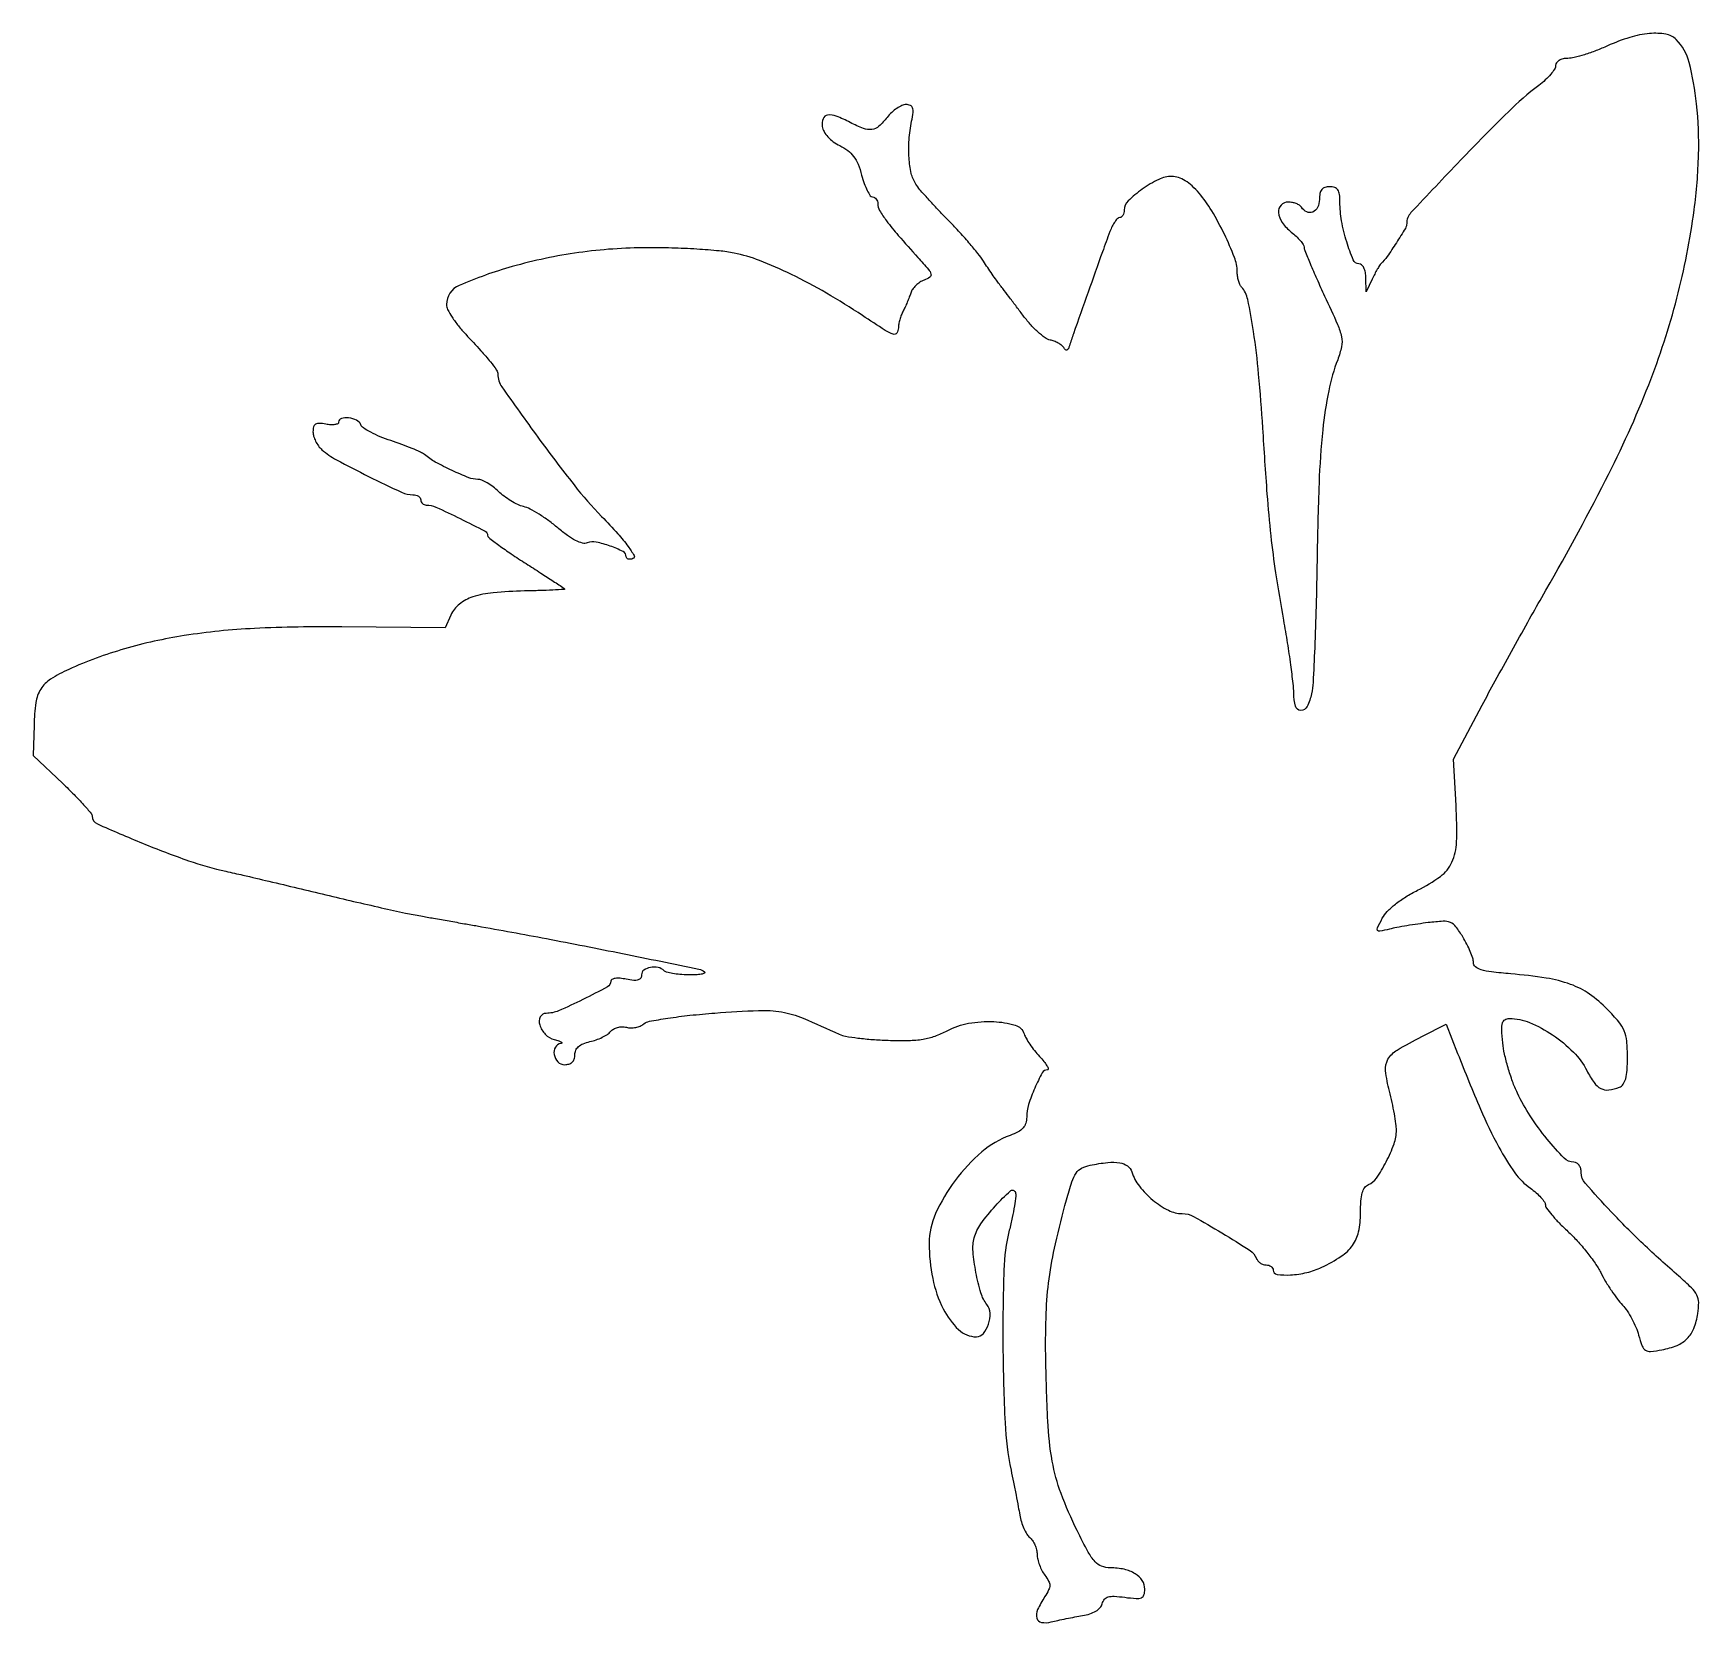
# Model space of a CAD drawing. Extents: x 1 to 325, y 0 to 310.
import ezdxf

# ---------------------------------------------------------------- set-up
doc = ezdxf.new("R2010")
doc.units = 0

msp = doc.modelspace()

# ---------------------------------------------------------------- linework, layer by layer
msp.add_lwpolyline([(307.121757, 307.442394, -0.01489), (304.88871, 306.507476, -0.015358), (302.626669, 305.717453, -0.015252), (300.629478, 305.154394, -0.061149), (299.371757, 305, 0.053322), (298.442426, 304.900609, 0.078735), (297.679258, 304.6044, 0.101043), (297.178775, 304.157606, 0.161537), (297, 303.618689, -0.145175), (296.795017, 302.927585, -0.03102), (296.040283, 301.911126, -0.029981), (294.983592, 300.800808, -0.024653), (293.732877, 299.745422, 0.031488), (287.742982, 294.549269, 0.007502), (278.474872, 285.148246, 0.002662), (268.837002, 274.966246, 0.190409), (268, 272.848028, -0.136564), (267.734647, 271.894611, -0.006716), (265.992637, 269.093255, -0.01078), (264.191881, 266.411429, -0.049901), (262.97233, 265, 0.065877), (262.702856, 264.667278, 0.009528), (262.260485, 263.9125, 0.010661), (261.770766, 262.993832, 0.008941), (261.29001, 262), (260.135361, 259.5), (260.06768, 262.25, 0.043403), (259.948146, 263.318978, 0.065404), (259.645904, 264.205034, 0.08638), (259.213625, 264.795818, 0.194077), (258.707405, 265, -0.302665), (257.590018, 265.744599, -0.023976), (256.316017, 269.264731, -0.030504), (255.32703, 273.335671, -0.044362), (255, 277.014351, 0.031007), (254.907405, 278.506051, 0.117088), (254.582532, 279.376794, 0.165782), (253.974378, 279.841041, 0.081034), (253, 280, 0.07578), (252.064742, 279.857434, 0.149477), (251.45, 279.4375, 0.124434), (251.106468, 278.682766, 0.044917), (251, 277.5, -0.111435), (250.655154, 275.97192, -0.182485), (249.710286, 275.063217, -0.214731), (248.524371, 275.08474, -0.145013), (247.5, 276, 0.111412), (247.123976, 276.383556, 0.050262), (246.49335, 276.70625, 0.046318), (245.729296, 276.925923, 0.046881), (244.940983, 277, 0.204468), (243.527785, 276.396878, 0.218318), (243.03657, 274.98198, 0.129189), (243.757609, 273.023069, 0.073792), (245.5, 271.17866, -0.022088), (246.457152, 270.354818, -0.027574), (247.265625, 269.505571, -0.027767), (247.848435, 268.739168, -0.149764), (248, 268.244505, 0.096842), (248.129679, 267.581245, 0.003098), (249.180225, 265.042564, 0.005881), (250.478343, 262.058441, 0.004037), (252.017787, 258.703116, -0.005475), (254.525153, 253.196392, -0.053513), (255.302534, 250.764552, -0.101638), (255.302338, 248.837816, -0.041567), (254.56102, 246.314691, 0.043091), (252.806635, 240.275687, 0.023531), (251.656467, 232.642051, 0.016297), (250.930453, 222.272811, 0.005526), (250.533421, 207.156182, -0.002737), (250.349024, 198.241054, -0.003723), (250.078751, 190.200566, -0.002484), (249.768395, 183.460686, -0.041742), (249.469438, 181.25, -0.059845), (248.594092, 178.754811, -0.291753), (247.373122, 178.012761, -0.332801), (246.33162, 178.828087, -0.066113), (246, 181.325108, 0.02879), (245.889323, 183.24564, 0.004902), (245.432559, 186.882653, 0.005336), (244.807833, 191.148647, 0.004732), (244.068286, 195.575108, -0.005413), (242.544987, 204.769617, -0.011152), (241.592184, 211.998218, -0.009058), (240.851653, 220.146297, -0.002489), (239.982169, 233, 0.007339), (239.170546, 243.486554, 0.014447), (238.162915, 251.786324, 0.013576), (237.042905, 258.053011, 0.131005), (235.841755, 260.45, -0.078959), (235.517661, 260.958461, -0.03334), (235.244396, 261.723125, -0.03194), (235.055997, 262.595438, -0.036037), (234.990231, 263.45, 0.091963), (234.459734, 266.235816, 0.020046), (232.495621, 270.734269, 0.021869), (230.02087, 275.313247, 0.040515), (227.566276, 278.75, 0.032295), (226.223668, 280.14641, 0.047862), (224.867713, 281.166174, 0.055938), (223.533592, 281.790036, 0.081593), (222.255497, 282, 0.113543), (219.716019, 281.415788, 0.040947), (216.506904, 279.51787, 0.038799), (213.751706, 277.22769, 0.202644), (213, 275.449109, -0.058724), (212.934684, 274.894897, -0.07777), (212.741888, 274.425676, -0.096357), (212.456483, 274.111343, -0.161757), (212.12132, 274, 0.204185), (211.715544, 273.827084, 0.038752), (211.194029, 273.192187, 0.035736), (210.662577, 272.303088, 0.026114), (210.198474, 271.25, 0.004957), (208.747014, 267.310063, 0.000766), (205.958186, 259.464211, 0.000481), (203.101456, 251.363395, 0.011042), (202.337929, 249.028025, -0.041578), (202.100734, 248.428973, -0.202895), (201.830162, 248.196258, -0.269036), (201.530488, 248.261907, -0.067054), (201.196205, 248.662343, 0.085824), (200.790325, 249.113221, 0.039548), (200.130932, 249.552423, 0.037646), (199.345967, 249.915544, 0.042683), (198.547392, 250.138886, -0.113702), (197.581118, 250.563262, -0.025269), (196.180723, 251.720908, -0.025), (194.663113, 253.256542, -0.021839), (193.232604, 255.004568, 0.000809), (191.858475, 256.83567, 0.000868), (190.509908, 258.620209, 0.000821), (189.346108, 260.149482, 0.004104), (188.685212, 261.000398, -0.01184), (188.099724, 261.778791, -0.003981), (187.281666, 262.941187, -0.003958), (186.396765, 264.241957, -0.004521), (185.571522, 265.500398, 0.026499), (184.499759, 266.987896, 0.008429), (182.751887, 269.087617, 0.008387), (180.722058, 271.365689, 0.009249), (178.680837, 273.5, -0.006127), (176.684932, 275.561017, -0.006614), (174.791106, 277.619067, -0.006278), (173.213129, 279.425196, -0.031376), (172.407404, 280.501079, -0.089926), (171.521738, 282.59183, -0.038623), (171.084883, 285.602074, -0.035039), (171.095884, 289.106151, -0.03035), (171.586615, 292.75, 0.018515), (171.86016, 294.472162, 0.110724), (171.769966, 295.370603, 0.217561), (171.338734, 295.834381, 0.098643), (170.507419, 296, 0.107949), (169.709449, 295.825689, 0.041483), (168.715307, 295.265625, 0.038641), (167.700827, 294.456589, 0.038476), (166.82134, 293.5, -0.043626), (165.212873, 291.786234, -0.149205), (163.841369, 291.151145, -0.127166), (162.215297, 291.339857, -0.028061), (159.635693, 292.506161, 0.027539), (156.916277, 293.739098, 0.127772), (155.217566, 293.937783, 0.274195), (154.346543, 293.243492, 0.126588), (154.180449, 291.75, 0.093085), (154.524792, 290.733812, 0.057141), (155.268293, 289.706563, 0.051309), (156.326456, 288.764152, 0.043919), (157.609115, 288, -0.050177), (159.157773, 287.050977, -0.071288), (160.289988, 285.902828, -0.063102), (161.144681, 284.374984, -0.030656), (161.855277, 282.25, 0.02067), (162.363865, 280.621761, 0.030646), (162.953193, 279.248438, 0.030983), (163.540222, 278.243272, 0.250094), (163.996162, 278, -0.132663), (164.378972, 277.896611, -0.100549), (164.705122, 277.605907, -0.087753), (164.92455, 277.17105, -0.073195), (165, 276.658406, 0.134985), (165.353593, 275.372522, 0.026411), (166.700575, 273.358614, 0.018427), (168.991237, 270.521109, 0.005067), (172.803249, 266.228323, -0.006378), (174.876309, 263.88144, -0.110287), (175.355603, 262.985193, -0.321973), (175.135033, 262.383902, -0.060552), (174.031083, 261.815795, 0.058261), (173.196259, 261.390994, 0.045522), (172.403515, 260.752455, 0.04681), (171.767259, 260.009501, 0.078555), (171.404836, 259.274025, -0.015564), (171.127247, 258.469344, -0.008788), (170.743504, 257.511043, -0.008765), (170.32208, 256.557105, -0.014211), (169.927002, 255.763569, 0.030566), (169.572002, 254.987974, 0.022575), (169.272307, 254.092603, 0.022973), (169.065653, 253.21756, 0.046528), (169, 252.513569, -0.148894), (168.693665, 251.507671, -0.339884), (167.986041, 251.269794, -0.06035), (166.424145, 252.027222, -0.003556), (162.005883, 254.916844, 0.015087), (154.990341, 259.277539, 0.018382), (148.164537, 262.911347, 0.020197), (141.982732, 265.613264, 0.04351), (137, 267.071472, 0.025918), (134.128245, 267.493498, 0.007987), (129.764725, 267.835046, 0.007967), (124.86343, 268.061678, 0.008664), (120.09268, 268.12344, 0.033559), (106.754361, 267.168448, 0.034461), (93.784276, 264.438335, 0.032125), (83.471164, 260.783391, 0.300042), (81, 257.036088, 0.120066), (81.229567, 256.093868, 0.024275), (82.101563, 254.593661, 0.024329), (83.314432, 252.907998, 0.020668), (84.75, 251.250217, -0.004594), (87.697477, 248.059738, -0.014953), (89.566213, 245.871196, -0.017682), (90.74169, 244.297258, -0.152699), (91, 243.471165, 0.154929), (91.786451, 240.993981, 0.003866), (98.78006, 231.250575, 0.008987), (105.843986, 221.924874, 0.025335), (111.215535, 215.761957, -0.008347), (114.348646, 212.404609, -0.023527), (116.384355, 209.92359, -0.030169), (117.532032, 208.170941, -0.45978), (117.317142, 207.568204, -0.0557), (116.812784, 207.436665, -0.099775), (116.38691, 207.460134, -0.147006), (116.107575, 207.629811, -0.185332), (116, 207.910064, 0.279896), (115.38236, 208.926964, 0.034111), (112.885683, 210.014924, 0.037256), (110.16859, 210.761869, 0.140975), (108.429787, 210.61143, -0.161203), (107.493439, 210.567624, -0.049548), (106.158346, 211.088412, -0.038767), (104.539036, 212.077733, -0.020507), (102.688645, 213.534513, 0.019184), (100.920069, 214.934475, 0.018427), (99.026043, 216.214653, 0.018718), (97.27446, 217.217746, 0.061125), (96.026818, 217.688156, -0.05065), (94.88755, 218.090736, -0.025454), (93.541259, 218.811918, -0.024983), (92.212267, 219.706833, -0.033732), (91.113636, 220.651193, 0.031195), (90.078575, 221.550072, 0.031498), (88.942935, 222.310038, 0.033172), (87.873195, 222.840648, 0.098854), (87.075078, 223, -0.09477), (85.34249, 223.331369, -0.014284), (82.080848, 224.735485, -0.016819), (78.829417, 226.381848, -0.046356), (76.704247, 227.820193, 0.063388), (75.935392, 228.303333, 0.009825), (74.28618, 229.029515, 0.010817), (72.294999, 229.809831, 0.009222), (70.163601, 230.54803, -0.018622), (68.082068, 231.313069, -0.024186), (66.241846, 232.174497, -0.023077), (64.813318, 233.015957, -0.15777), (64.306612, 233.643364, 0.191589), (63.495315, 234.523012, 0.083367), (61.941357, 234.971303, 0.101494), (60.527686, 234.846881, 0.331588), (60, 234.138672, -0.285831), (59.816555, 233.843992, -0.076393), (59.265625, 233.670744, -0.053628), (58.458177, 233.634359, -0.031701), (57.5, 233.755249, 0.032901), (56.226073, 233.912872, 0.149328), (55.507711, 233.737731, 0.197268), (55.123045, 233.227137, 0.064118), (55, 232.271565, 0.073223), (55.127171, 231.407838, 0.042688), (55.514063, 230.43266, 0.041657), (56.080244, 229.501443, 0.054636), (56.75, 228.766036, 0.057641), (59.569953, 226.804474, 0.008333), (65.806857, 223.589525, 0.005928), (72.269906, 220.487988, 0.109326), (74.475036, 220, -0.063741), (75.058076, 219.92537, -0.081628), (75.552042, 219.70625, -0.098528), (75.882544, 219.381363, -0.150507), (76, 219, 0.105349), (76.081294, 218.618447, 0.099218), (76.311941, 218.29375, 0.09634), (76.656555, 218.076113, 0.093067), (77.061925, 218, -0.10676), (78.959289, 217.590204, -0.008363), (83.663178, 215.363308, -0.004765), (88.507021, 212.91247, -0.280221), (89, 212.101916, 0.233572), (89.217017, 211.6627, 0.004969), (91.203125, 210.174596, 0.010408), (93.625403, 208.473412, 0.006697), (96.5, 206.598009, -0.001861), (99.375527, 204.761401, -0.003045), (101.796875, 203.181217, -0.000442), (103.930631, 201.767403, -0.251281), (104, 201.638088, -0.399402), (103.917293, 201.551065, -0.000701), (101.706318, 201.441681, -0.004173), (99.185775, 201.341602, -0.002505), (96.19172, 201.262757, 0.017611), (90.098815, 200.917919, 0.056098), (86.112662, 200.093964, 0.089166), (83.505106, 198.690462, 0.118458), (81.852635, 196.575913), (80.729851, 194.111671), (60.614925, 194.29115, 0.014152), (43.594615, 193.961256, 0.026772), (29.946688, 192.575164, 0.031884), (18.290181, 189.986991, 0.03515), (7.443795, 185.996874, 0.036432), (3.903353, 184.082847, 0.111584), (1.996114, 182.155304, 0.10441), (1.033946, 179.517703, 0.029693), (0.673082, 175.145754), (0.537005, 169.226382), (6.268502, 163.763124, -0.007588), (8.465426, 161.604447, -0.011227), (10.31936, 159.640343, -0.006605), (11.802608, 157.952227, -0.175875), (12.010171, 157.399933, 0.294164), (13.009938, 155.885521, 0.005976), (21.808881, 152.132508, 0.014157), (30.786559, 148.723498, 0.029144), (38.014199, 146.673925, -0.00248), (41.37082, 145.912709, -0.000768), (46.413546, 144.734621, -0.000768), (52.047205, 143.400211, -0.000845), (57.5, 142.090047, 0.002276), (62.880469, 140.813531, 0.002245), (68.296875, 139.580105, 0.002204), (73.050646, 138.541974, 0.008622), (76, 137.964492, 0.000204), (78.50377, 137.519993, 0.00012), (81.5, 136.990069, 0.00012), (84.496244, 136.461623, 0.000204), (87, 136.021711, -0.003706), (100.477654, 133.55624, -0.002772), (115.293016, 130.647192, -0.000441), (130.172408, 127.626128, -0.134991), (131.254471, 127.07708, -0.524156), (131.220762, 126.824528, -0.073107), (130.622253, 126.621807, -0.035643), (129.514419, 126.500155, -0.015801), (128.042769, 126.490564, -0.015986), (126.472461, 126.580252, -0.020384), (125.034576, 126.767924, -0.018776), (123.866677, 127.014528, -0.135764), (123.371631, 127.295035, 0.144152), (122.21716, 127.924329, 0.097076), (120.706386, 127.953325, 0.112958), (119.462649, 127.428483, 0.241147), (119, 126.525, -0.135864), (118.819078, 125.871473, -0.188913), (118.34322, 125.504273, -0.097725), (117.465847, 125.426012, -0.022886), (116, 125.65, 0.027918), (114.802996, 125.820607, 0.055282), (113.845279, 125.79695, 0.085603), (113.217101, 125.598538, 0.280549), (113, 125.24207, -0.275795), (112.353904, 124.159832, -0.008579), (107.574471, 121.688484, -0.013761), (102.831338, 119.498577, -0.101603), (100.403114, 119, 0.286135), (99.277117, 118.298166, 0.192052), (99.157644, 116.740698, 0.118743), (100.244172, 114.925229, 0.132093), (102, 113.890675, -0.014537), (102.888863, 113.616831, -0.059133), (103.398438, 113.373153, -0.412127), (103.435198, 113.212376, -0.237882), (103.25, 113.09968, 0.253518), (102.204046, 112.420147, 0.171403), (101.974474, 110.984507, 0.146066), (102.701786, 109.556309, 0.205234), (104, 109, 0.071959), (104.860225, 109.124447, 0.12002), (105.489657, 109.490068, 0.123449), (105.869247, 110.095516, 0.07875), (106, 110.920545, -0.104047), (106.187151, 111.810165, -0.109768), (106.715315, 112.529471, -0.085222), (107.621257, 113.083347, -0.04065), (108.930902, 113.484824, 0.031342), (110.134084, 113.829327, 0.02844), (111.325699, 114.330879, 0.029574), (112.340086, 114.904142, 0.076286), (112.96767, 115.461044, -0.093314), (113.536678, 115.932568, -0.061564), (114.326951, 116.250893, -0.059263), (115.206962, 116.376309, -0.069852), (116.042094, 116.278741, 0.064229), (116.900152, 116.168744, 0.048149), (117.849206, 116.261099, 0.048971), (118.741881, 116.528548, 0.076088), (119.429606, 116.941578, -0.128292), (120.50959, 117.446764, -0.007658), (124.087452, 118.04999, -0.011101), (128.422866, 118.614638, -0.00794), (133.293533, 119.061207, -0.008998), (141.796724, 119.551133, -0.052207), (146.275402, 119.260678, -0.056335), (150.452122, 118.052257, -0.011485), (157.5, 114.928904, 0.067707), (158.709403, 114.548271, 0.011393), (161.115625, 114.192182, 0.012284), (163.98194, 113.90584, 0.010636), (167, 113.743523, 0.012818), (171.010326, 113.716157, 0.035693), (173.813262, 113.969573, 0.045548), (176.138988, 114.569761, 0.035149), (178.538209, 115.623558, -0.076268), (182.689524, 117.054234, -0.055596), (187.566299, 117.389138, -0.059932), (191.741051, 116.70585, -0.250424), (193.504145, 114.98694, 0.054486), (193.881938, 114.132238, 0.018219), (194.610493, 112.974021, 0.017886), (195.51666, 111.740786, 0.019489), (196.484252, 110.611493, -0.016274), (197.354906, 109.608459, -0.034432), (197.9473, 108.767126, -0.059374), (198.207686, 108.193376, -0.507407), (198.066193, 108, 0.273115), (197.031904, 107.389502, 0.022051), (195.571638, 104.443982, 0.028875), (194.368464, 101.232087, 0.075313), (194, 98.799759, -0.07514), (193.818113, 97.596269, -0.109946), (193.288617, 96.669351, -0.087545), (192.313887, 95.915772, -0.034118), (190.75, 95.226224, 0.091588), (185.262722, 92.013098, 0.053879), (180.060393, 86.437084, 0.054438), (176.251273, 79.999853, 0.106791), (175, 74.208127, 0.050013), (175.689558, 67.331644, 0.06713), (177.740154, 61.421124, 0.085468), (180.732338, 57.389926, 0.192773), (184.203454, 56, 0.2237), (185.552072, 56.635157, 0.093721), (186.544543, 58.436453, 0.087045), (186.856577, 60.602948, 0.159599), (186.255997, 62.262986, -0.094099), (185.078928, 64.546067, -0.025175), (184.111166, 68.534634, -0.025473), (183.549283, 72.617527, -0.087269), (183.784524, 75.275539, -0.090188), (185.068471, 77.9869, -0.028204), (187.902665, 81.502177, -0.025896), (190.801219, 84.393114, -0.540263), (191.789342, 84.131975, -0.110982), (191.86419, 83.391141, -0.009567), (191.598136, 81.496332, -0.012243), (191.177706, 79.226083, -0.009194), (190.608362, 76.749778, 0.053703), (189.539687, 69.002356, 0.009262), (189.372773, 54.163787, 0.010128), (189.784355, 39.217269, 0.038943), (190.948468, 30, -0.001497), (191.424272, 27.658624, -0.001253), (191.915522, 25.171231, -0.001263), (192.353196, 22.894917, -0.003467), (192.646968, 21.285041, 0.031983), (192.965464, 19.969348, 0.029919), (193.454743, 18.674465, 0.031261), (194.030018, 17.579098, 0.083185), (194.605315, 16.912596, -0.073626), (195.141895, 16.314318, -0.043635), (195.599654, 15.470153, -0.042629), (195.916852, 14.527089, -0.056136), (196.031803, 13.627555, 0.053836), (196.149391, 12.67258, 0.030646), (196.483963, 11.556929, 0.030272), (196.963872, 10.462213, 0.043513), (197.526412, 9.566244, -0.036156), (198.271474, 8.417394, -0.128349), (198.484997, 7.573275, -0.116417), (198.268365, 6.685489, -0.027235), (197.494608, 5.351427, 0.039858), (196.13118, 2.857856, 0.169512), (195.989299, 1.189939, 0.299461), (196.889131, 0.371769, 0.100613), (198.75, 0.454769, -0.007523), (200.044394, 0.757948, -0.003802), (201.683911, 1.102993, -0.003775), (203.383029, 1.43378, -0.005608), (204.876079, 1.695471, 0.038208), (206.302855, 2.04262, 0.057285), (207.467171, 2.57589, 0.070002), (208.293841, 3.249483, 0.123504), (208.714717, 4.01708, -0.107359), (209.148612, 4.871945, -0.153714), (209.853693, 5.336092, -0.084936), (211.027689, 5.462994, -0.017888), (213.088638, 5.261285, 0.013697), (215.343654, 5.021489, 0.115679), (216.346141, 5.17483, 0.229368), (216.838812, 5.716848, 0.071825), (217, 6.833147, 0.145154), (216.505056, 8.502119, 0.110291), (215.134073, 9.843578, 0.085738), (212.986564, 10.710703, 0.053226), (210.276637, 11, -0.09146), (208.585527, 11.311947, -0.120159), (207.298018, 12.200351, -0.058238), (205.977916, 14.083967, -0.008447), (203.819364, 18.25, -0.026149), (200.693908, 25.463379, -0.04495), (198.968671, 31.777045, -0.03258), (198.094331, 39.567415, -0.007936), (197.696439, 52.5, -0.013414), (197.793415, 60.620934, -0.023606), (198.369639, 67.307037, -0.022537), (199.596145, 74.115222, -0.011035), (201.7379, 82.667794, -0.01174), (202.793525, 86.193373, -0.071093), (203.632106, 87.901589, -0.124808), (204.696555, 88.843059, -0.069722), (206.338968, 89.417794, -0.021798), (209.768847, 89.949529, -0.067298), (212.108845, 89.892945, -0.114949), (213.615435, 89.278118, -0.163204), (214.462301, 88.118778, 0.089684), (215.935893, 85.330751, 0.053789), (218.557701, 82.640878, 0.054715), (221.589917, 80.648128, 0.118574), (224.284491, 80, -0.127392), (226.492566, 79.428137, -0.009106), (232.022333, 76.224819, -0.008035), (237.490814, 72.801447, -0.158556), (238.722236, 71.281458, 0.085846), (239.014342, 70.791578, 0.066279), (239.478726, 70.376428, 0.066015), (240.037709, 70.095799, 0.083553), (240.606989, 70, -0.070083), (241.139376, 69.925009, -0.085896), (241.590803, 69.70625, -0.100138), (241.892621, 69.381338, -0.138107), (242, 69, 0.375096), (242.741548, 68.150598, 0.048391), (245.35643, 68.049428, 0.044554), (248.560369, 68.524106, 0.051779), (251.463826, 69.549859, 0.034554), (255.245896, 71.67606, 0.092252), (257.468362, 73.810551, 0.104079), (258.622992, 76.436937, 0.051742), (259, 80.07034, -0.017268), (259.081672, 82.434527, -0.050154), (259.356889, 84.044692, -0.079869), (259.834134, 85.088292, -0.155249), (260.542597, 85.65472, 0.153629), (262.122116, 86.9094, 0.029685), (264.006335, 90.086605, 0.032146), (265.533721, 93.584862, 0.087068), (266, 96.242234, 0.03528), (265.912811, 97.476362, 0.009292), (265.597864, 99.432356, 0.009387), (265.155073, 101.650847, 0.009507), (264.631027, 103.84167, -0.034154), (263.884062, 107.821668, -0.164865), (264.356267, 110.042016, -0.125495), (266.163258, 111.846745, -0.016517), (270.952813, 114.476088), (275.684312, 116.873721), (277.917366, 111.18686, 0.007915), (282.375641, 100.340952, 0.022257), (285.946038, 92.956041, 0.031612), (289.080416, 87.934866, 0.082882), (292.078795, 84.943893, -0.023976), (293.197169, 84.063814, -0.029905), (294.141896, 83.139543, -0.030784), (294.819135, 82.293446, -0.154577), (295, 81.722392, 0.161757), (295.214879, 81.075567, 0.014783), (296.28368, 79.729371, 0.017917), (297.696151, 78.17132, 0.013075), (299.369975, 76.540486, -0.021843), (301.19275, 74.701144, -0.015984), (303.056384, 72.511893, -0.01621), (304.690868, 70.320479, -0.03407), (305.782893, 68.5, 0.016789), (306.724872, 66.799138, 0.012688), (307.867634, 64.995398, 0.012867), (309.028819, 63.354463, 0.028838), (310.01107, 62.18646, -0.042233), (310.919089, 61.046136, -0.023123), (311.841018, 59.514443, -0.022892), (312.639246, 57.861158, -0.033669), (313.172056, 56.339034, 0.020851), (313.862575, 54.191487, 0.165419), (314.509962, 53.392006, 0.167083), (315.507262, 53.157277, 0.021377), (317.717605, 53.474845, 0.049359), (320.655957, 54.332784, 0.102438), (322.636081, 55.649669, 0.103698), (323.91583, 57.632727, 0.051436), (324.699579, 60.536147, 0.042022), (324.863666, 62.666248, 0.116619), (324.509971, 64.115947, 0.082284), (323.46118, 65.537331, 0.014359), (320.997998, 67.796363, -0.011457), (314.023671, 74.118535, -0.014062), (307.820209, 80.3472, -0.008918), (302.784108, 85.891377, -0.181861), (302, 87.975872, 0.068517), (301.893481, 88.749534, 0.084904), (301.582265, 89.405412, 0.099844), (301.120216, 89.843974, 0.140998), (300.577923, 90, -0.202646), (298.6596, 90.810774, -0.02131), (295.346606, 94.524506, -0.026466), (292.046624, 99.023088, -0.034659), (289.555427, 103.469584, -0.023721), (288.610877, 105.741798, -0.015906), (287.739781, 108.417628, -0.016038), (287.060344, 111.069214, -0.030228), (286.712147, 113.25, -0.011167), (286.513063, 115.879832, -0.080061), (286.648103, 117.142357, -0.197751), (287.127445, 117.764079, -0.131636), (288.008027, 118, -0.099255), (291.930275, 117.213651, -0.049325), (296.412683, 114.798014, -0.048635), (300.45707, 111.459656, -0.078109), (303.07793, 107.847245, 0.034518), (304.487013, 105.500548, 0.122756), (305.79934, 104.357084, 0.150072), (307.334844, 104.08633, 0.060831), (309.418213, 104.606989, 0.153095), (310.158786, 105.193997, 0.083673), (310.646216, 106.257454, 0.050212), (310.920596, 107.931325, 0.015535), (311, 110.486407, 0.022467), (310.859741, 113.606268, 0.077514), (310.371042, 115.564456, 0.073788), (309.296049, 117.331274, 0.019128), (307.063831, 119.814789, 0.049207), (303.607292, 122.738329, 0.063443), (299.916207, 124.64589, 0.049207), (295.172959, 125.86688, 0.017752), (288.25, 126.688382, -0.008828), (284.522077, 127.063423, -0.044355), (282.47239, 127.49296, -0.098202), (281.385636, 128.074021, -0.224063), (280.996262, 128.894338, 0.077697), (280.863536, 129.730553, 0.019951), (280.389826, 131.018727, 0.019826), (279.724102, 132.462932, 0.01898), (278.937048, 133.87154, 0.025828), (277.568571, 135.875559, 0.132685), (276.512084, 136.689071, 0.112938), (275.104833, 136.926923, 0.016376), (272.190786, 136.663253, 0.005839), (270.185807, 136.391613, 0.004719), (268.03974, 136.054573, 0.00477), (266.065147, 135.705944, 0.012252), (264.646628, 135.405375, -0.009272), (262.747967, 134.99123, -0.304465), (262.335853, 135.162986, -0.265301), (262.304578, 135.634952, -0.007536), (263.252108, 137.511642, -0.072673), (264.200925, 138.81923, -0.031524), (265.798766, 140.263505, -0.028726), (267.822662, 141.691636, -0.024487), (270.10548, 142.962857, 0.043199), (274.578558, 145.677581, 0.129007), (276.818162, 148.433688, 0.10044), (277.717542, 152.352984, 0.020526), (277.605424, 159.5), (277.094277, 168.5), (282.680531, 179, -0.002684), (285.256281, 183.779358, -0.001553), (288.40217, 189.5, -0.001552), (291.593859, 195.219522, -0.002607), (294.313923, 200, 0.012179), (306.737545, 222.840752, 0.024846), (315.136072, 241.440813, 0.029943), (320.61441, 258.277391, 0.030747), (323.984478, 275.5, 0.026193), (324.83695, 286.215836, 0.033045), (324.448658, 296.153031, 0.035905), (323.005417, 304.226331, 0.134991), (320.486151, 308.656706, 0.155601), (318.446254, 309.710085, 0.06473), (315.313736, 309.831268, 0.051414), (311.435502, 309.071927, 0.03256)], format="xyb", close=True)

doc.saveas('drawing.dxf')
